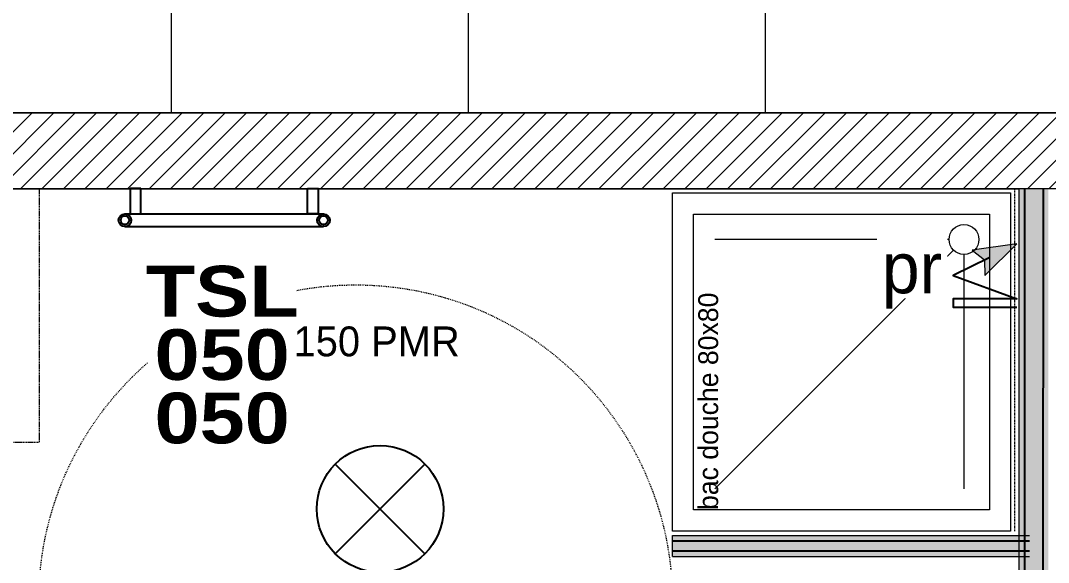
# Model space of a CAD drawing. Header units: centimetres. Extents: x 2191 to 12545, y -680 to 18662.
# Drawn here: x 9989.4 to 10232.6, y 8855 to 8983.2 of the extents above; entities that cross this region are included whole.
import ezdxf

# ---------------------------------------------------------------- set-up
doc = ezdxf.new("R2010")
doc.units = ezdxf.units.CM
for name, pattern in [('Style de ligne -11', [0.347222, 0.20828, -0.138942]), ('Style de ligne -13', [0.147638, 0.098425, -0.049213]), ('Style de ligne -5', [0.20828, 0.069425, -0.138855]), ('VW-01', [0.41656, 0.20828, -0.20828])]:
    doc.linetypes.add(name, pattern=pattern)
for name, color, linetype in [('B Aménagement intérieur', 252, 'Continuous'), ('B faience', 252, 'Style de ligne -11'), ('B GÈnÈral_Hatch', 252, 'Continuous'), ('B Général', 252, 'Continuous'), ('C ANNOTATIONS-PMR', 252, 'Style de ligne -5'), ('C ANNOTATIONS-prestations', 252, 'Continuous'), ('C ANNOTATIONS-prestations_Hatch', 252, 'Continuous'), ('D SURFACES-shab', 252, 'Continuous'), ('F REMPLISSAGE-vert clair', 252, 'Continuous'), ('F REMPLISSAGE-vert foncé', 252, 'Continuous'), ('prlm-CHAUFF-CONV', 20, 'Continuous')]:
    doc.layers.add(name, color=color, linetype=linetype)
for name, color, linetype, lineweight in [('F REMPLISSAGE-vert clair_Hatch', 7, 'Continuous', 5), ('F REMPLISSAGE-vert foncÈ_Hatch', 7, 'Continuous', 5), ('prlm-ELEC-CFO', 1, 'Continuous', 25)]:
    doc.layers.add(name, color=color, linetype=linetype, lineweight=lineweight)
doc.styles.add('Eurostile', font='Eurosti.TTF')
doc.styles.add('Eurostile (italic)', font='Eurostib.TTF')
doc.styles.add('prlm-chauff-rad', font='ariblk.ttf', dxfattribs={"height": 12})
doc.styles.add('prlm-elec-cfo', font='comic.ttf', dxfattribs={"height": 12})

# ---------------------------------------------------------------- blocks, each defined once
blk = doc.blocks.new('Bac douche 80.80')
at = {"layer": 'B faience', "lineweight": 18, "flags": 128}
blk.add_lwpolyline([(-41, -40), (40, -40), (40, 41)], dxfattribs=at)
at = {"layer": 'B Général', "color": 7, "linetype": 'Continuous', "lineweight": 5}
for p, q in [((25.5, -25.5), (-31, 31)), ((28, -24.46), (28, 31)), ((24.46, -28), (-31, -28))]:
    blk.add_line(p, q, dxfattribs=at)
at = {"layer": 'B Général', "color": 7, "linetype": 'Continuous', "lineweight": 5, "flags": 128}
for points in [[(-41, 41), (39, 41), (39, -39), (-41, -39)], [(-36, 36), (34, 36), (34, -34), (-36, -34)]]:
    blk.add_lwpolyline(points, close=True, dxfattribs=at)
at = {"layer": 'B Général', "color": 7, "linetype": 'Continuous', "lineweight": 5}
blk.add_circle((28, -28), 3.54, dxfattribs=at)
at = {"layer": 'C ANNOTATIONS-prestations', "color": 7, "insert": (-36, 32.51), "char_height": 4.706, "width": 70, "attachment_point": 4, "line_spacing_factor": 0.894142, "style": 'Eurostile'}
blk.add_mtext('bac douche 80x80', dxfattribs=at)
blk = doc.blocks.new('Rond 150_PMR')
at = {"layer": 'B Général', "color": 154, "linetype": 'VW-01', "lineweight": 5, "true_color": 0x0053a6}
blk.add_circle((0, 0), 75, dxfattribs=at)
at = {"layer": 'B Général', "color": 154, "true_color": 0x0053a6, "insert": (-61.5, 0), "char_height": 7.059, "attachment_point": 5, "rotation": 90, "line_spacing_factor": 0.894142, "style": 'Eurostile (italic)'}
blk.add_mtext('Ø 150 PMR', dxfattribs=at)
blk = doc.blocks.new('Groupe-136-1')
at = {"layer": 'B Général', "color": 7, "linetype": 'Style de ligne -13', "lineweight": 5, "flags": 128}
blk.add_lwpolyline([(10564.87, 4074.41), (10564.87, 4134.41), (10624.87, 4134.41), (10624.87, 4074.41)], close=True, dxfattribs=at)
at = {"layer": 'B Général', "color": 7, "insert": (10594.87, 4103.88), "char_height": 7.059, "attachment_point": 5, "rotation": 90, "line_spacing_factor": 0.894142, "style": 'Eurostile'}
blk.add_mtext('LL', dxfattribs=at)
blk = doc.blocks.new('Groupe-137-1')
at = {"layer": 'B GÈnÈral_Hatch', "color": 9, "linetype": 'Continuous', "true_color": 0xc0dcc0}
for points in [[(10856.76, 3961.67), (10863.76, 3956.67), (10856.77, 4134.41), (10863.77, 4134.41)], [(10774.77, 4047.41), (10774.77, 4052.41), (10859.27, 4047.41), (10859.27, 4052.41)]]:
    blk.add_solid(points, dxfattribs=at)
at = {"layer": 'B Général', "color": 98, "linetype": 'Continuous', "lineweight": 13, "true_color": 0x004400}
for p, q in [((10856.77, 4134.41), (10856.76, 3961.67)), ((10774.77, 4052.41), (10859.27, 4052.41)), ((10774.77, 4047.41), (10774.77, 4052.41)), ((10774.77, 4047.41), (10859.27, 4047.41))]:
    blk.add_line(p, q, dxfattribs=at)
at = {"layer": 'D SURFACES-shab', "lineweight": 18, "flags": 128}
blk.add_lwpolyline([(10564.87, 4134.41), (10856.77, 4134.41), (10856.77, 3961.67), (10564.87, 3961.67)], close=True, dxfattribs=at)
at = {"layer": 'F REMPLISSAGE-vert clair'}
for p, q in [((10858.07, 4134.41), (10858.06, 3960.74)), ((10862.47, 4134.41), (10862.46, 3957.6)), ((10774.77, 4051.11), (10859.27, 4051.11)), ((10774.77, 4048.71), (10859.27, 4048.71))]:
    blk.add_line(p, q, dxfattribs=at)
at = {"layer": 'F REMPLISSAGE-vert clair_Hatch', "color": 9, "linetype": 'Continuous', "true_color": 0xc0dcc0}
for points in [[(10858.06, 3960.74), (10862.46, 3957.6), (10858.07, 4134.41), (10862.47, 4134.41)], [(10774.77, 4051.11), (10774.77, 4048.71), (10859.27, 4051.11), (10859.27, 4048.71)]]:
    blk.add_solid(points, dxfattribs=at)
at = {"layer": 'F REMPLISSAGE-vert foncÈ_Hatch', "color": 54, "linetype": 'Continuous', "true_color": 0x99aa00}
for points in [[(10856.76, 3961.67), (10858.06, 3960.74), (10856.77, 4134.41), (10858.07, 4134.41)], [(10862.46, 3957.6), (10863.76, 3956.67), (10862.47, 4134.41), (10863.77, 4134.41)], [(10774.77, 4052.41), (10774.77, 4051.11), (10859.27, 4052.41), (10859.27, 4051.11)], [(10774.77, 4048.71), (10774.77, 4047.41), (10859.27, 4048.71), (10859.27, 4047.41)]]:
    blk.add_solid(points, dxfattribs=at)
at = {"layer": 'F REMPLISSAGE-vert foncé', "color": 98, "linetype": 'Continuous', "lineweight": 13, "true_color": 0x004400}
for p, q in [((10856.77, 4134.41), (10856.76, 3961.67)), ((10774.77, 4052.41), (10859.27, 4052.41)), ((10774.77, 4047.41), (10859.27, 4047.41))]:
    blk.add_line(p, q, dxfattribs=at)
at = {"layer": 'F REMPLISSAGE-vert foncé'}
for p, q in [((10858.07, 4134.41), (10858.06, 3960.74)), ((10862.47, 4134.41), (10862.46, 3957.6)), ((10774.77, 4051.11), (10859.27, 4051.11)), ((10774.77, 4048.71), (10859.27, 4048.71))]:
    blk.add_line(p, q, dxfattribs=at)
at = {"layer": 'B Général', "color": 7}
blk.add_blockref('Groupe-136-1', (0, 0), dxfattribs=at)
at = {"layer": 'B Général', "color": 7, "rotation": 90}
blk.add_blockref('Bac douche 80.80', (10815.77, 4094.41), dxfattribs=at)
at = {"layer": 'C ANNOTATIONS-PMR', "color": 7, "rotation": 270}
blk.add_blockref('Rond 150_PMR', (10699.77, 4036.67), dxfattribs=at)
blk = doc.blocks.new('xi.PTCE')
at = {"layer": 'prlm-ELEC-CFO', "color": 0}
for points in [[(-10.61, 10.61), (10.61, -10.61)], [(10.61, 10.61), (-10.61, -10.61)]]:
    blk.add_lwpolyline(points, dxfattribs=at)
at = {"layer": 'prlm-ELEC-CFO', "color": 0, "linetype": 'ByBlock'}
blk.add_circle((0, 0), 15, dxfattribs=at)
blk = doc.blocks.new('xi.PR')
at = {"layer": 'prlm-ELEC-CFO', "lineweight": 5}
blk.add_hatch(color=0, dxfattribs=at).paths.add_polyline_path([(-3, 6), (-0.1, 3.7), (0, 0), (7.5, 7.5)])
at = {"layer": 'prlm-ELEC-CFO', "color": 0, "lineweight": 5, "flags": 128}
blk.add_lwpolyline([(-3, 6), (-0.1, 3.7), (0, 0), (7.5, 7.5)], close=True, dxfattribs=at)
at = {"layer": 'prlm-ELEC-CFO', "color": 0}
blk.add_lwpolyline([(0.95, 4.23), (-7.5, 0), (7.5, -5.5), (-7.5, -5.5), (-7.5, -7.5), (7.5, -7.5)], dxfattribs=at)
blk = doc.blocks.new('xi.TSL-050-050')
at = {"layer": 'prlm-CHAUFF-CONV', "linetype": 'ByBlock', "lineweight": -2}
h = blk.add_hatch(color=0, dxfattribs=at)
edge = h.paths.add_edge_path()
edge.add_arc((-23.5, 7.5), 1.5, 0, 360)
edge = h.paths.add_edge_path(flags=17)
edge.add_arc((-23.5, 7.5), 1, 0, 360)
edge = h.paths.add_edge_path()
edge.add_arc((23.5, 7.5), 1.5, 0, 360)
edge = h.paths.add_edge_path(flags=17)
edge.add_arc((23.5, 7.5), 1, 0, 360)
at = {"layer": 'prlm-CHAUFF-CONV', "color": 0, "linetype": 'ByBlock', "lineweight": -2, "flags": 128}
for points in [[(23.5, 9), (-23.5, 9)], [(23.5, 6), (-23.5, 6)]]:
    blk.add_lwpolyline(points, dxfattribs=at)
at = {"layer": 'prlm-CHAUFF-CONV', "color": 0, "linetype": 'ByBlock', "lineweight": -2}
for points in [[(-19.73, 0), (-22.27, 0), (-22.27, 6), (-19.73, 6)], [(19.73, 0), (22.27, 0), (22.27, 6), (19.73, 6)]]:
    blk.add_lwpolyline(points, close=True, dxfattribs=at)
for centre, radius in [((-23.5, 7.5), 1.5), ((-23.5, 7.5), 1), ((23.5, 7.5), 1.5), ((23.5, 7.5), 1)]:
    blk.add_circle(centre, radius, dxfattribs=at)

msp = doc.modelspace()

# ---------------------------------------------------------------- hatches: boundary and pattern name
at = {"layer": 'B GÈnÈral_Hatch', "linetype": 'Continuous', "lineweight": 5}
h = msp.add_hatch(dxfattribs=at)
h.set_pattern_fill('50_BETON', style=0, pattern_type=2)
h.set_pattern_definition([(45, (-631.1073, 4809.0284), (2.4253472, -2.6458333), [])])
h.paths.add_polyline_path([(10456.14, 8943.44), (10456.14, 8961.44), (9558.51, 8961.44), (9558.51, 8943.44)])
at = {"layer": 'C ANNOTATIONS-prestations_Hatch', "linetype": 'Continuous', "lineweight": 9, "true_color": 0x989898}
h = msp.add_hatch(dxfattribs=at)
h.set_pattern_fill('DALETTES TERRASSE 50X50', color=252, scale=1.406016, style=0, pattern_type=2)
h.set_pattern_definition([(0, (8900.25, 8961.325), (4e-15, -70.3008), []), (270, (8900.25, 8961.325), (70.3008, 0), [])])
h.paths.add_polyline_path([(8429.69, 9091.33), (8429.69, 7874.22), (8559.69, 7874.22), (8559.69, 8360.42), (8583.34, 8360.42), (8583.34, 8525.42), (8558.38, 8525.42), (8558.38, 8946.42), (9181.69, 8946.42), (9181.69, 8961.44), (10800.34, 8961.33), (10800.34, 9091.33)])

# ---------------------------------------------------------------- linework, layer by layer
at = {"layer": 'B Général', "color": 7, "linetype": 'Continuous', "lineweight": 18}
for p, q in [((10456.14, 8961.44), (9558.51, 8961.44)), ((10456.14, 8943.44), (9933.76, 8943.44))]:
    msp.add_line(p, q, dxfattribs=at)
at = {"layer": 'B Général', "color": 7, "linetype": 'Continuous', "lineweight": 5}
for p, q in [((10456.14, 8961.44), (9558.51, 8961.44)), ((10456.14, 8943.44), (9949.38, 8943.44))]:
    msp.add_line(p, q, dxfattribs=at)
at = {"layer": 'C ANNOTATIONS-prestations', "color": 7, "linetype": 'Continuous', "lineweight": 5, "flags": 128}
msp.add_lwpolyline([(8429.69, 9091.33), (8429.69, 7874.22), (8559.69, 7874.22), (8559.69, 8360.42), (8583.34, 8360.42), (8583.34, 8525.42), (8558.38, 8525.42), (8558.38, 8946.42), (9181.69, 8946.42), (9181.69, 8961.44), (10800.34, 8961.33), (10800.34, 9091.33)], close=True, dxfattribs=at)

# ---------------------------------------------------------------- block references
at = {"layer": 'B Aménagement intérieur', "color": 7}
msp.add_blockref('Groupe-137-1', (-631.11, 4809.03), dxfattribs=at)
at = {"layer": 'prlm-CHAUFF-CONV', "rotation": 180}
msp.add_blockref('xi.TSL-050-050', (10037.56, 8943.5), dxfattribs=at)
at = {"layer": 'prlm-ELEC-CFO'}
for name, p in [('xi.PR', (10217.63, 8922.9)), ('xi.PTCE', (10074.46, 8867.7))]:
    msp.add_blockref(name, p, dxfattribs=at)

# ---------------------------------------------------------------- next in the draw order: texts
at = {"layer": 'prlm-CHAUFF-CONV', "lineweight": 20, "insert": (10037.07, 8904.12), "char_height": 12, "width": 32.8236, "attachment_point": 5, "line_spacing_factor": 0.75, "style": 'prlm-chauff-rad', "bg_fill": 3, "box_fill_scale": 1.1, "bg_fill_color": 256, "bg_fill_transparency": 0}
msp.add_mtext('TSL\\P050\\P050', dxfattribs=at)
at = {"layer": 'prlm-ELEC-CFO', "lineweight": 20, "insert": (10200.37, 8922.9), "char_height": 12, "attachment_point": 5, "line_spacing_factor": 0.8, "style": 'prlm-elec-cfo', "bg_fill": 3, "box_fill_scale": 1.1, "bg_fill_color": 256, "bg_fill_transparency": 0}
msp.add_mtext('pr', dxfattribs=at)

doc.saveas('drawing.dxf')
